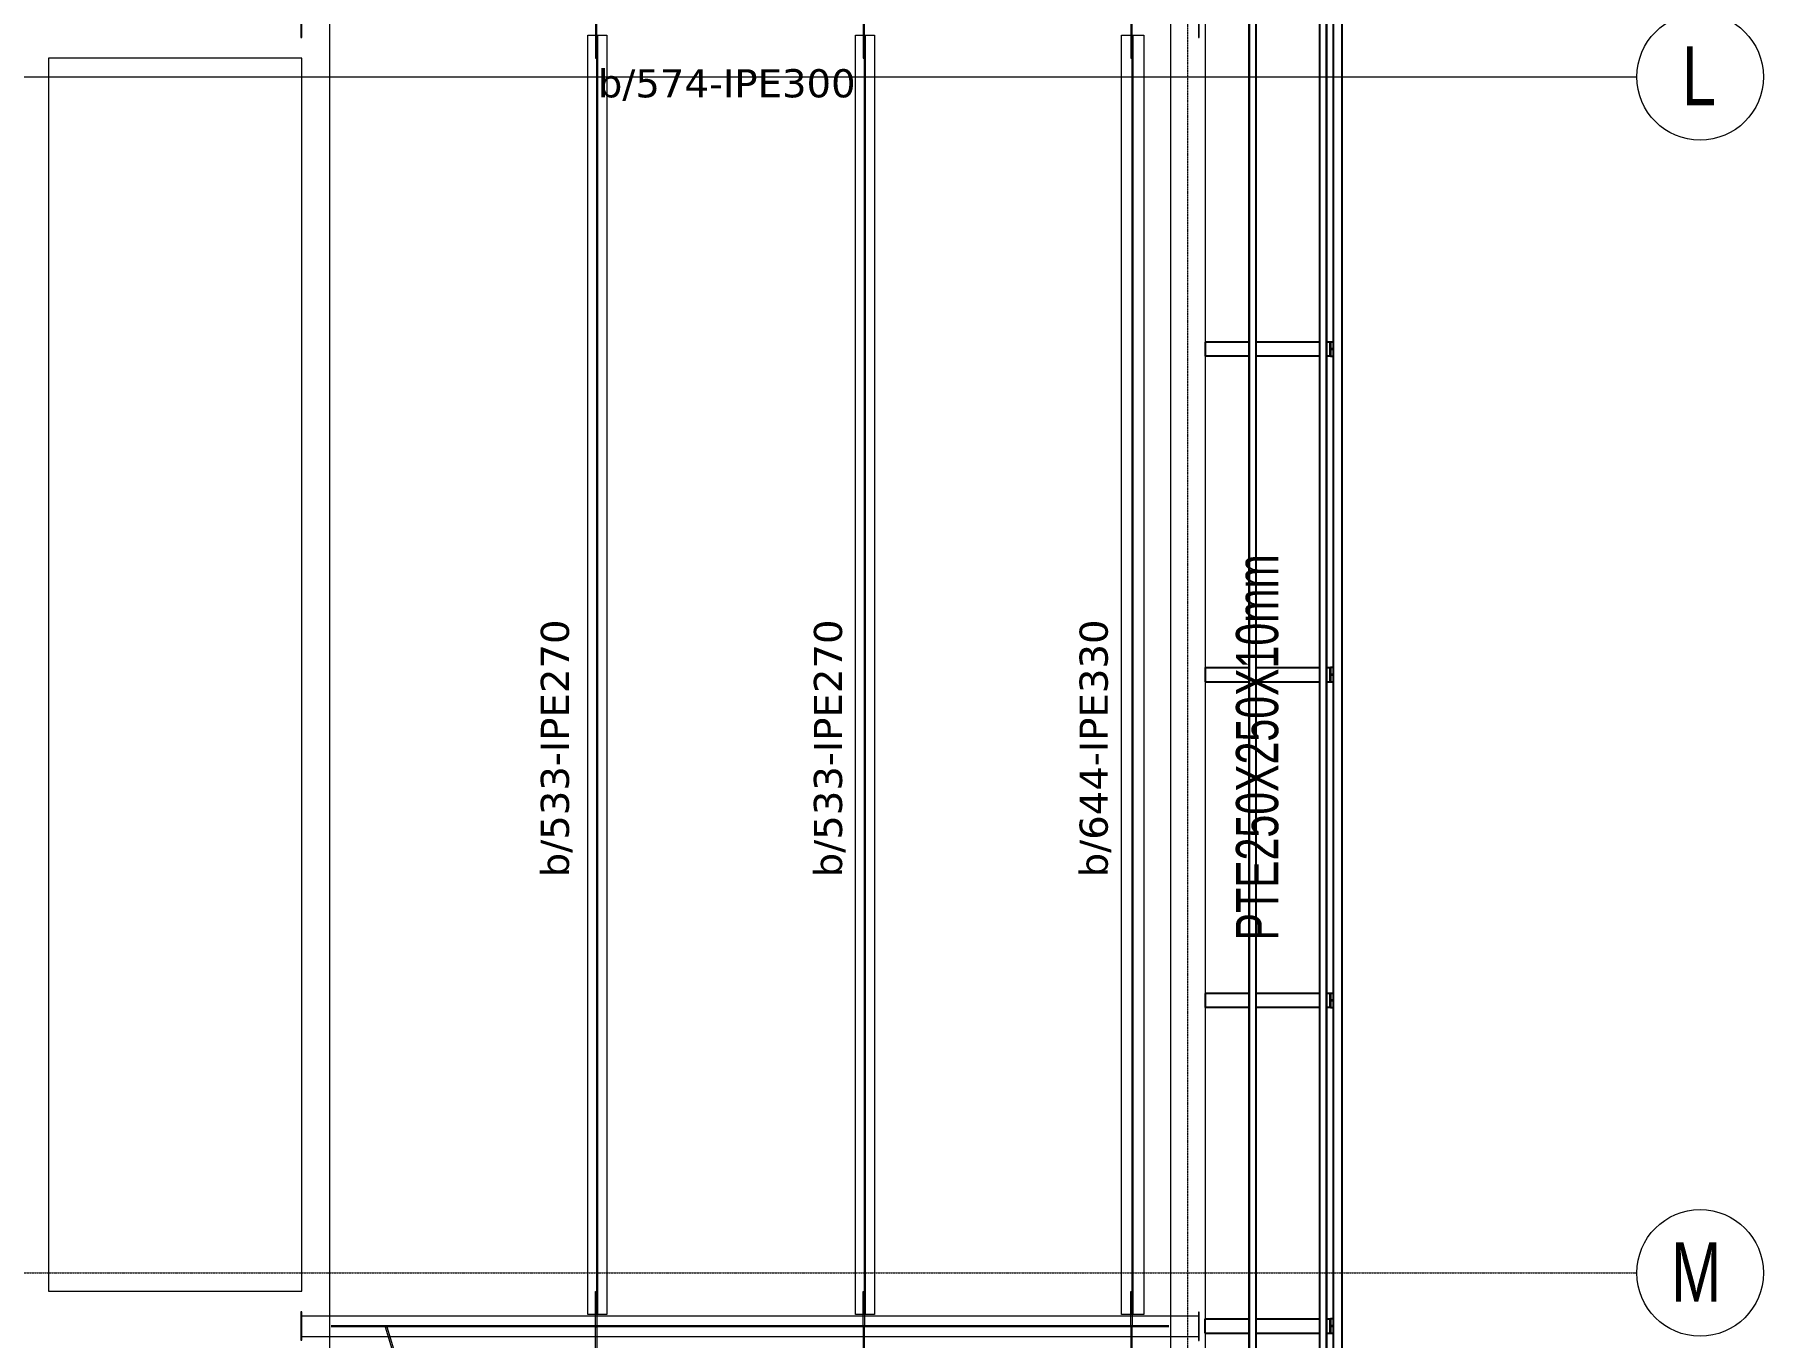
# Model space of a CAD drawing. Header units: millimetres. Extents: x -900 to 75388, y -21218 to 30031.
# Drawn here: x 63098 to 75388, y 8042 to 17300 of the extents above; entities that cross this region are included whole.
import ezdxf

# ---------------------------------------------------------------- set-up
doc = ezdxf.new("R2010")
doc.units = ezdxf.units.MM
doc.linetypes.add('Grid Line', pattern=[3.33375, 1.905, -0.47625, 0.47625, -0.47625])
for name, color, linetype, lineweight in [('0-1', 7, 'Continuous', 5), ('A_ALMA', 255, 'Continuous', 5), ('E_B_PLACA-1', 10, 'Continuous', 25), ('E_B_PLACA-2', 254, 'Continuous', 25), ('E_EJES', 8, 'Continuous', 9), ('E_EJES-1', 8, 'Grid Line', 9), ('E_TEXTO', 3, 'Continuous', 9), ('E_VIGAS', 5, 'Continuous', 9), ('E_VIGAS-1', 5, 'Continuous', 25), ('E_VIGAS-2', 10, 'Continuous', 25), ('P-PLATINA', 6, 'Continuous', 15), ('VIGAS_HCB', 253, 'Continuous', 15)]:
    doc.layers.add(name, color=color, linetype=linetype, lineweight=lineweight)
doc.styles.add('Arial Narrow', font='', dxfattribs={"width": 0.85, "height": 0.3})
doc.styles.add('Swis721 LtCn BT', font='swisscl.ttf', dxfattribs={"height": 0.42})
doc.styles.add('VERDANA', font='verdana.ttf')
doc.styles.get('Arial Narrow').set_extended_font_data('Arial Narrow')

# ---------------------------------------------------------------- blocks, each defined once
blk = doc.blocks.new('EST_SFM_VIGA-METALICA-SECCION-C - EST_SFM_VIGA-METALICA-UPN100-1529792-_58_00m_N_E_-NIVEL-15 DOC')
at = {"layer": 'E_VIGAS-2'}
for p, q in [((13.831, 0.032), (-13.129, 0.032)), ((-13.047, -0.018), (13.749, -0.018))]:
    blk.add_line(p, q, dxfattribs=at)
blk = doc.blocks.new('EST_SFM_VIGA-METALICA-SECCION-C - EST_SFM_VIGA-METALICA-UPN100-1530878-_58_00m_N_E_-NIVEL-15 DOC')
at = {"layer": 'E_VIGAS-2'}
for p, q in [((14.54, 0.018), (-14.294, 0.018)), ((-14.294, -0.032), (14.54, -0.032))]:
    blk.add_line(p, q, dxfattribs=at)
blk = doc.blocks.new('EST_SFM_VIGA-METALICA-SECCION-C - EST_SFM_VIGA-METALICA-UPN160-1529890-_58_00m_N_E_-NIVEL-15 DOC')
at = {"layer": 'E_VIGAS-1'}
for p, q in [((14.442, 0.018), (-14.49, 0.018)), ((-14.485, -0.047), (14.437, -0.047))]:
    blk.add_line(p, q, dxfattribs=at)
blk = doc.blocks.new('DCTIB_CNI_EST_MOD-1A-FAC_0001_rvt-1-_58_00m_N_E_-NIVEL-15 DOC')
at = {"layer": 'E_B_PLACA-1'}
for p, q in [((-5.177, 167.83), (-5.177, 138.995)), ((-5.727, 140.014), (-5.727, 166.81))]:
    blk.add_line(p, q, dxfattribs=at)
at = {"layer": 'E_B_PLACA-2'}
for p, q in [((-5.177, 138.995), (-5.177, 167.83)), ((-5.727, 166.81), (-5.727, 140.014))]:
    blk.add_line(p, q, dxfattribs=at)
at = {"layer": 'E_VIGAS-1'}
for p, q in [((-6.037, 155.678), (-6.037, 155.778)), ((-5.727, 155.778), (-6.037, 155.778)), ((-5.227, 155.778), (-5.677, 155.778)), ((-5.149, 155.778), (-5.177, 155.778)), ((-5.149, 155.778), (-5.149, 155.678)), ((-5.149, 155.678), (-5.149, 155.778)), ((-5.149, 155.778), (-5.148, 155.778)), ((-5.148, 155.778), (-5.148, 155.741)), ((-5.129, 155.778), (-5.148, 155.778)), ((-5.148, 155.731), (-5.143, 155.731)), ((-5.143, 155.731), (-5.148, 155.731)), ((-5.148, 155.731), (-5.143, 155.731)), ((-5.143, 155.725), (-5.148, 155.725)), ((-5.143, 155.725), (-5.148, 155.725)), ((-5.148, 155.725), (-5.143, 155.725)), ((-5.148, 155.716), (-5.148, 155.678)), ((-5.143, 155.731), (-5.129, 155.731)), ((-5.129, 155.725), (-5.143, 155.725)), ((-5.727, 155.678), (-6.037, 155.678)), ((-5.227, 155.678), (-5.677, 155.678)), ((-5.149, 155.678), (-5.177, 155.678)), ((-5.148, 155.678), (-5.149, 155.678)), ((-5.148, 155.678), (-5.129, 155.678)), ((-6.037, 153.364), (-6.037, 153.464)), ((-6.037, 153.464), (-5.727, 153.464)), ((-5.677, 153.464), (-5.227, 153.464)), ((-5.177, 153.464), (-5.149, 153.464)), ((-5.149, 153.464), (-5.149, 153.364)), ((-5.149, 153.464), (-5.148, 153.464)), ((-5.149, 153.364), (-5.149, 153.464)), ((-5.129, 153.464), (-5.148, 153.464)), ((-5.148, 153.464), (-5.148, 153.426)), ((-5.148, 153.417), (-5.143, 153.417)), ((-5.143, 153.417), (-5.148, 153.417)), ((-5.148, 153.417), (-5.143, 153.417)), ((-5.143, 153.411), (-5.148, 153.411)), ((-5.143, 153.411), (-5.148, 153.411)), ((-5.148, 153.411), (-5.143, 153.411)), ((-5.148, 153.401), (-5.148, 153.364)), ((-5.143, 153.417), (-5.129, 153.417)), ((-5.129, 153.411), (-5.143, 153.411)), ((-6.037, 153.364), (-5.727, 153.364)), ((-5.677, 153.364), (-5.227, 153.364)), ((-5.177, 153.364), (-5.149, 153.364)), ((-5.148, 153.364), (-5.149, 153.364)), ((-5.148, 153.364), (-5.129, 153.364)), ((-6.037, 151.049), (-6.037, 151.149)), ((-5.727, 151.149), (-6.037, 151.149)), ((-5.727, 151.049), (-6.037, 151.049)), ((-5.227, 151.149), (-5.677, 151.149)), ((-5.227, 151.049), (-5.677, 151.049)), ((-5.149, 151.149), (-5.177, 151.149)), ((-5.149, 151.049), (-5.177, 151.049)), ((-5.149, 151.149), (-5.149, 151.049)), ((-5.149, 151.049), (-5.149, 151.149)), ((-5.149, 151.149), (-5.148, 151.149)), ((-5.148, 151.049), (-5.149, 151.049)), ((-5.148, 151.149), (-5.148, 151.112)), ((-5.129, 151.149), (-5.148, 151.149)), ((-5.148, 151.102), (-5.143, 151.102)), ((-5.143, 151.102), (-5.148, 151.102)), ((-5.148, 151.102), (-5.143, 151.102)), ((-5.143, 151.097), (-5.148, 151.097)), ((-5.143, 151.097), (-5.148, 151.097)), ((-5.148, 151.097), (-5.143, 151.097)), ((-5.148, 151.087), (-5.148, 151.049)), ((-5.148, 151.049), (-5.129, 151.049)), ((-5.143, 151.102), (-5.129, 151.102)), ((-5.129, 151.097), (-5.143, 151.097)), ((-6.038, 148.735), (-6.038, 148.835)), ((-6.038, 148.835), (-5.727, 148.835)), ((-5.677, 148.835), (-5.227, 148.835)), ((-5.177, 148.835), (-5.149, 148.835)), ((-5.149, 148.835), (-5.149, 148.735)), ((-5.149, 148.835), (-5.148, 148.835)), ((-5.149, 148.735), (-5.149, 148.835)), ((-5.129, 148.835), (-5.148, 148.835)), ((-5.148, 148.835), (-5.148, 148.798)), ((-6.038, 148.735), (-5.727, 148.735)), ((-5.677, 148.735), (-5.227, 148.735)), ((-5.177, 148.735), (-5.149, 148.735)), ((-5.148, 148.735), (-5.149, 148.735)), ((-5.148, 148.788), (-5.143, 148.788)), ((-5.143, 148.788), (-5.148, 148.788)), ((-5.148, 148.788), (-5.143, 148.788)), ((-5.143, 148.782), (-5.148, 148.782)), ((-5.143, 148.782), (-5.148, 148.782)), ((-5.148, 148.782), (-5.143, 148.782)), ((-5.148, 148.772), (-5.148, 148.735)), ((-5.148, 148.735), (-5.129, 148.735)), ((-5.143, 148.788), (-5.129, 148.788)), ((-5.129, 148.782), (-5.143, 148.782))]:
    blk.add_line(p, q, dxfattribs=at)
for points, knots in [([(-5.148, 155.74), (-5.148, 155.739), (-5.147, 155.738), (-5.147, 155.736), (-5.147, 155.734), (-5.146, 155.732), (-5.145, 155.731), (-5.143, 155.731), (-5.143, 155.731)], [0.0698939, 0.0698939, 0.0698939, 0.0698939, 0.1428571, 0.2857143, 0.4285714, 0.5714286, 0.7857143, 1, 1, 1, 1]), ([(-5.143, 155.725), (-5.143, 155.725), (-5.144, 155.725), (-5.145, 155.725), (-5.146, 155.724), (-5.147, 155.722), (-5.147, 155.721), (-5.147, 155.72), (-5.148, 155.718), (-5.148, 155.717), (-5.148, 155.716)], [0, 0, 0, 0, 0.142857, 0.285714, 0.428571, 0.571429, 0.678571, 0.732143, 0.785714, 1, 1, 1, 1]), ([(-5.148, 153.426), (-5.148, 153.426), (-5.148, 153.424), (-5.147, 153.422), (-5.147, 153.42), (-5.146, 153.418), (-5.145, 153.417), (-5.143, 153.417), (-5.143, 153.417)], [0, 0, 0, 0, 0.142857, 0.285714, 0.428571, 0.571429, 0.785714, 1, 1, 1, 1]), ([(-5.143, 153.411), (-5.143, 153.411), (-5.144, 153.411), (-5.145, 153.41), (-5.146, 153.409), (-5.147, 153.408), (-5.147, 153.406), (-5.147, 153.405), (-5.148, 153.404), (-5.148, 153.402), (-5.148, 153.401)], [0, 0, 0, 0, 0.142857, 0.285714, 0.428571, 0.571429, 0.678571, 0.732143, 0.785714, 1, 1, 1, 1]), ([(-5.148, 151.112), (-5.148, 151.111), (-5.148, 151.11), (-5.147, 151.107), (-5.147, 151.105), (-5.146, 151.104), (-5.145, 151.102), (-5.143, 151.102), (-5.143, 151.102)], [0, 0, 0, 0, 0.142857, 0.285714, 0.428571, 0.571429, 0.785714, 1, 1, 1, 1]), ([(-5.143, 151.097), (-5.143, 151.097), (-5.144, 151.096), (-5.145, 151.096), (-5.146, 151.095), (-5.147, 151.093), (-5.147, 151.092), (-5.147, 151.091), (-5.148, 151.089), (-5.148, 151.088), (-5.148, 151.087)], [0, 0, 0, 0, 0.142857, 0.285714, 0.428571, 0.571429, 0.678571, 0.732143, 0.785714, 1, 1, 1, 1]), ([(-5.148, 148.798), (-5.148, 148.797), (-5.148, 148.795), (-5.147, 148.793), (-5.147, 148.791), (-5.146, 148.789), (-5.145, 148.788), (-5.143, 148.788), (-5.143, 148.788)], [0, 0, 0, 0, 0.142857, 0.285714, 0.428571, 0.571429, 0.785714, 1, 1, 1, 1]), ([(-5.143, 148.782), (-5.143, 148.782), (-5.144, 148.782), (-5.145, 148.781), (-5.146, 148.78), (-5.147, 148.779), (-5.147, 148.778), (-5.147, 148.777), (-5.148, 148.775), (-5.148, 148.774), (-5.148, 148.772)], [0, 0, 0, 0, 0.142857, 0.285714, 0.428571, 0.571429, 0.678571, 0.732143, 0.785714, 1, 1, 1, 1])]:
    blk.add_open_spline(points, degree=3, knots=knots, dxfattribs=at)
for name, p, rotation in [('EST_SFM_VIGA-METALICA-SECCION-C - EST_SFM_VIGA-METALICA-UPN100-1530878-_58_00m_N_E_-NIVEL-15 DOC', (-5.195, 153.535), 270), ('EST_SFM_VIGA-METALICA-SECCION-C - EST_SFM_VIGA-METALICA-UPN160-1529890-_58_00m_N_E_-NIVEL-15 DOC', (-5.082, 153.388), 269.9999999999999), ('EST_SFM_VIGA-METALICA-SECCION-C - EST_SFM_VIGA-METALICA-UPN100-1529792-_58_00m_N_E_-NIVEL-15 DOC', (-5.709, 153.763), 270.0000000000001)]:
    blk.add_blockref(name, p, dxfattribs=dict(at, rotation=rotation))
blk = doc.blocks.new('Grid - CNI_NOMBRE EJES-372759-_58_00m_N_E_-NIVEL-15 DOC')
at = {"layer": 'E_EJES'}
blk.add_circle((0, 0), 0.003, dxfattribs=at)

msp = doc.modelspace()

# ---------------------------------------------------------------- linework, layer by layer
at = {"layer": 'A_ALMA'}
for p, q in [((67095.8, 8205.2), (67095.8, 17295.2)), ((67102.4, 8205.2), (67102.4, 17295.2)), ((68998.4, 8205.2), (68998.4, 17295.2)), ((69005, 8205.2), (69005, 17295.2)), ((70900.4, 8207.7), (70900.4, 17295.3)), ((70907.9, 8207.7), (70907.9, 17295.3)), ((71162.3, 8123.8), (65207.6, 8123.8)), ((71162.3, 8116.7), (65207.6, 8116.7))]:
    msp.add_line(p, q, dxfattribs=at)
at = {"layer": 'E_EJES-1'}
for p, q in [((71296.4, -4117.1), (71296.4, 29130.8)), ((0, 17000), (74488.4, 17000)), ((2198.1, 17000), (74488.4, 17000)), ((0, 8500), (74488.4, 8500))]:
    msp.add_line(p, q, dxfattribs=at)
at = {"layer": 'E_VIGAS', "color": 30, "true_color": 0xf26722}
for points in [[(9397.3, 26595.9), (9397.4, -1095.9), (65197.6, -1095.8), (65197.5, 26595.9)], [(71172.3, 235), (71422.3, 235), (71422.3, 25265), (71172.3, 25265)], [(63197.6, 17132.6), (63197.6, 8370.2), (64997.6, 8370.2), (64997.5, 17132.6)]]:
    msp.add_lwpolyline(points, close=True, dxfattribs=at)
at = {"layer": 'P-PLATINA'}
for points in [[(67085.8, 17132.7), (67095.8, 17132.7), (67095.8, 17376.7), (67085.8, 17376.7)], [(68988.4, 17132.7), (68998.4, 17132.7), (68998.4, 17376.7), (68988.4, 17376.7)], [(70890.4, 17132.8), (70900.4, 17132.8), (70900.4, 17376.8), (70890.4, 17376.8)], [(67085.8, 8367.8), (67095.8, 8367.8), (67095.8, 8123.8), (67085.8, 8123.8)], [(68988.4, 8367.8), (68998.4, 8367.8), (68998.4, 8123.8), (68988.4, 8123.8)], [(70890.4, 8367.8), (70900.4, 8367.8), (70900.4, 8123.8), (70890.4, 8123.8)], [(65674.6, 7883.4), (65665.1, 7880.5), (65593.4, 8113.7), (65603, 8116.7)], [(67085.8, 8116.7), (67095.8, 8116.7), (67095.8, 7872.7), (67085.8, 7872.7)], [(68988.4, 7872.7), (68998.4, 7872.7), (68998.4, 8116.7), (68988.4, 8116.7)], [(70890.4, 7872.7), (70900.4, 7872.7), (70900.4, 8116.7), (70890.4, 8116.7)]]:
    msp.add_lwpolyline(points, close=True, dxfattribs=at)
at = {"layer": 'VIGAS_HCB', "color": 8}
for points in [[(64991.5, 17480.2), (64991.5, 17280.2), (64997.5, 17280.2), (64997.5, 17480.2)], [(71372.3, 17480.2), (71372.3, 17280.2), (71378.3, 17280.2), (71378.3, 17480.2)], [(64991.6, 8222.6), (64991.6, 8022.6), (64997.6, 8022.6), (64997.6, 8222.6)], [(71372.3, 8220.2), (71372.3, 8020.2), (71378.3, 8020.2), (71378.3, 8220.2)]]:
    msp.add_lwpolyline(points, close=True, dxfattribs=at)
at = {"layer": 'VIGAS_HCB'}
for points in [[(67031.6, 17295.2), (67166.6, 17295.2), (67166.6, 8205.2), (67031.6, 8205.2)], [(68934.2, 17295.2), (69069.2, 17295.2), (69069.2, 8205.2), (68934.2, 8205.2)], [(70984.2, 8205.2), (70824.2, 8205.2), (70824.2, 17295.2), (70984.2, 17295.2)], [(64997.6, 8195.2), (71372.3, 8195.2), (71372.3, 8045.2), (64997.6, 8045.2)]]:
    msp.add_lwpolyline(points, close=True, dxfattribs=at)

# ---------------------------------------------------------------- block references
at = {"layer": '0-1', "xscale": 1000, "yscale": 1000, "zscale": 1000}
msp.add_blockref('DCTIB_CNI_EST_MOD-1A-FAC_0001_rvt-1-_58_00m_N_E_-NIVEL-15 DOC', (77458.5, -140662.4), dxfattribs=at)
at = {"layer": 'E_EJES', "xscale": 149999.9999999999, "yscale": 149999.9999999999, "zscale": 149999.9999999999, "rotation": 269.9999999999994}
for p in [(74938.4, 17000), (74938.4, 8500)]:
    msp.add_blockref('Grid - CNI_NOMBRE EJES-372759-_58_00m_N_E_-NIVEL-15 DOC', p, dxfattribs=at)

# ---------------------------------------------------------------- texts
at = {"layer": 'E_EJES', "char_height": 420, "attachment_point": 1, "style": 'Swis721 LtCn BT'}
for s, insert, width in [('L', (74810.8, 17216.7), 288.607), ('M', (74731.3, 8716.7), 481.012)]:
    msp.add_mtext(s, dxfattribs=dict(at, insert=insert, width=width))
at = {"layer": 'E_TEXTO', "insert": (67102.6, 17054.4), "char_height": 200, "width": 1206.139, "attachment_point": 1, "style": 'VERDANA'}
msp.add_mtext('b/574-IPE300', dxfattribs=at)
at = {"layer": 'E_TEXTO', "attachment_point": 1, "rotation": 90}
for s, insert, char_height, width, style in [('PTE250X250X10mm', (71639, 10863.1), 300, 3434.429, 'Arial Narrow'), ('b/533-IPE270', (66697.1, 11311.3), 200, 1206.139, 'VERDANA'), ('b/533-IPE270', (68638.3, 11311.3), 200, 1206.139, 'VERDANA'), ('b/644-IPE330', (70527.2, 11311.3), 200, 1206.139, 'VERDANA')]:
    msp.add_mtext(s, dxfattribs=dict(at, insert=insert, char_height=char_height, width=width, style=style))

doc.saveas('drawing.dxf')
